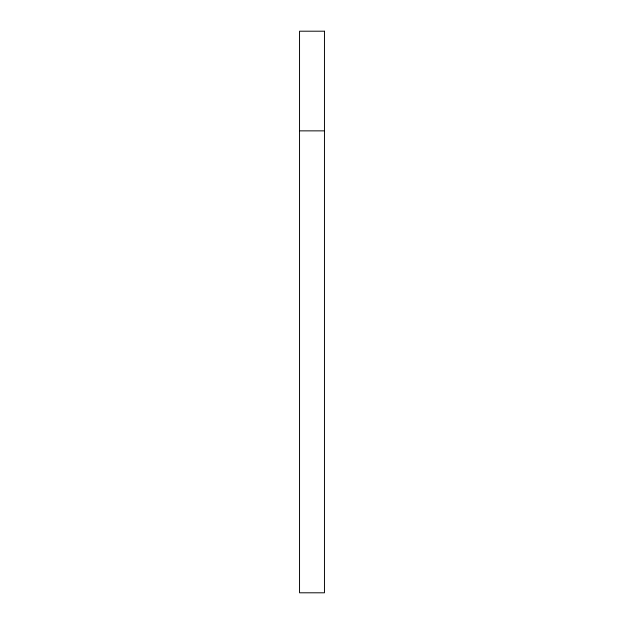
<?xml version="1.0" encoding="UTF-8"?>
<svg xmlns="http://www.w3.org/2000/svg" width="624" height="624" viewBox="0 0 624 624"><rect width="100%" height="100%" fill="white"/><g stroke="black" fill="none" stroke-linecap="round" stroke-linejoin="round"><path stroke-width="0.94" d="M299.543 130.861L324.457 130.861M324.457 31.2L299.543 31.2L299.543 592.8L324.457 592.8L324.457 31.2"/></g></svg>
